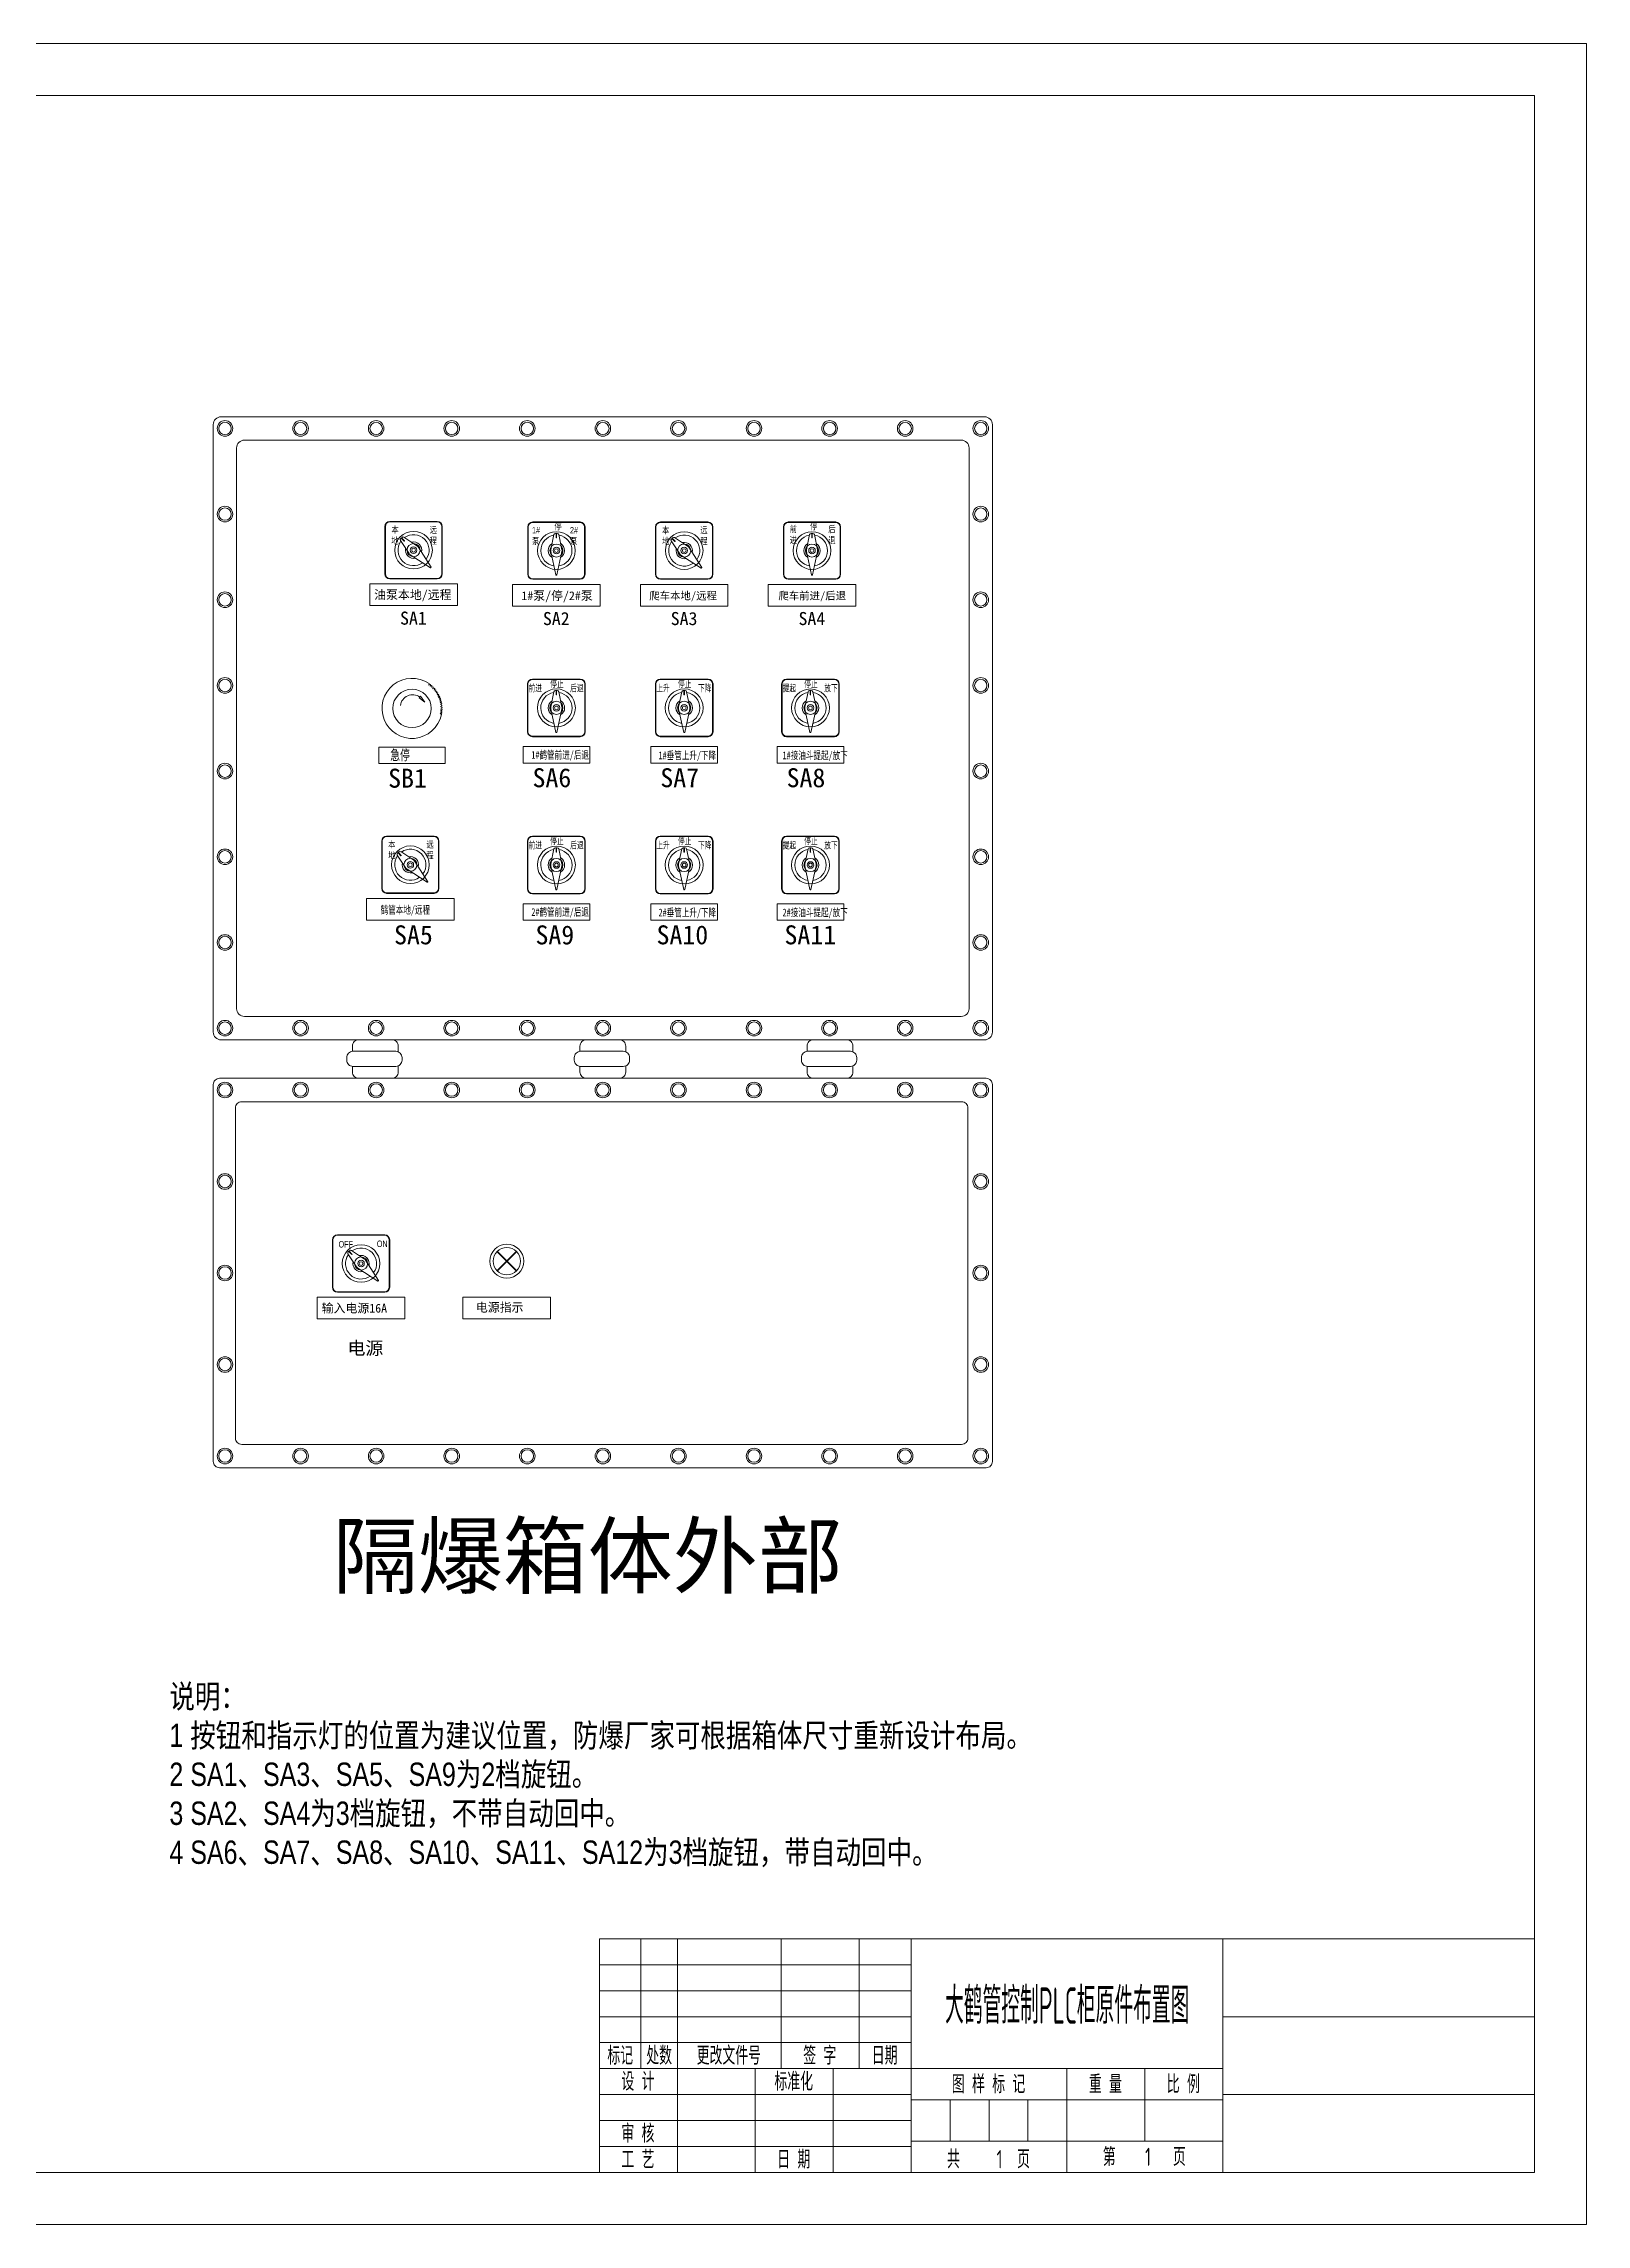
# Model space of a CAD drawing. Header units: millimetres. Extents: x 43457 to 72822, y 60284 to 123188.
# Drawn here: x 45437 to 47417, y 60284 to 63084 of the extents above; entities that cross this region are included whole.
import ezdxf
from ezdxf.enums import TextEntityAlignment as Align

# ---------------------------------------------------------------- set-up
doc = ezdxf.new("R2010")
doc.units = ezdxf.units.MM
doc.header["$LTSCALE"] = 10
doc.layers.get('0').update_dxf_attribs({"lineweight": 18})
for name, color, linetype, lineweight in [('1轮廓实线层', 7, 'Continuous', 18), ('2细线层', 4, 'Continuous', 18), ('6文字层', 3, 'Continuous', 18), ('图框层', 7, 'Continuous', 18), ('尺寸线层', 3, 'Continuous', 18)]:
    doc.layers.add(name, color=color, linetype=linetype, lineweight=lineweight)
doc.styles.add('FS', font='')
doc.styles.add('PC_TEXTSTYLE', font='SIMYOU.TTF', dxfattribs={"width": 0.8})
doc.styles.get("Standard").update_dxf_attribs({"font": 'isocp.shx', "width": 0.707, "bigfont": 'hztxt.shx'})
doc.styles.add('宋体', font='')
doc.styles.add('长仿宋', font='', dxfattribs={"width": 0.7})
doc.styles.get('FS').set_extended_font_data('宋体')
doc.styles.get('宋体').set_extended_font_data('宋体')
doc.styles.get('长仿宋').set_extended_font_data('宋体')

# ---------------------------------------------------------------- blocks, each defined once
blk = doc.blocks.new('本地远程')
for p, q in [((-35, 29), (-35, -29)), ((-34.5, -29), (-34.5, 29)), ((29, 35), (-29, 35)), ((-29, 34.5), (29, 34.5)), ((34.5, 29), (34.5, -29)), ((35, -29), (35, 29)), ((-5.5, -4.1), (-16, 11.8)), ((-14.1, 15.6), (-15.6, 14.1)), ((-15, 14.7), (-11.5, 11.1)), ((-14.7, 15), (-11.1, 11.5)), ((-11.8, 16), (4.1, 5.5)), ((21.5, -20.7), (5.5, 4.1)), ((-4.1, -5.5), (20.7, -21.5)), ((20.9, -21.5), (21.5, -20.9)), ((29, -34.5), (-29, -34.5)), ((-29, -35), (29, -35))]:
    blk.add_line(p, q)
for radius in [23, 8, 4, 2.25]:
    blk.add_circle((0, 0), radius)
for centre, radius, start, end in [((-29, 29), 6, 90, 180), ((-29, 29), 5.5, 90, 180), ((29, 29), 6, 0, 90), ((29, 29), 5.5, 360, 90), ((0, 0), 19, 144.8684, 305.9981), ((-14.2, 12.7), 2, 135, 206.5651), ((-12.7, 14.2), 2, 63.4349, 135), ((-11.3, 11.3), 0.25, 225, 45), ((0, 0), 19, 324.0019, 125.1316), ((0, 0), 10, 166.6435, 283.8145), ((0, 0), 10, 346.1855, 103.3565), ((1.3, 1.3), 5, 32.9777, 56.6397), ((-1.3, -1.3), 5, 213.3603, 237.0223), ((20.8, -21.3), 0.2, 237.1169, 315), ((21.3, -20.8), 0.2, 315, 32.8831), ((-29, -29), 6, 180, 270), ((-29, -29), 5.5, 180, 270), ((29, -29), 5.5, 270, 360), ((29, -29), 6, 270, 360)]:
    blk.add_arc(centre, radius, start, end)
at = {"char_height": 8, "attachment_point": 1, "style": 'PC_TEXTSTYLE'}
for s, insert, width in [('本地', (-27.1, 28.9), 14.149), ('远程', (19.6, 28.9), 15.64)]:
    blk.add_mtext(s, dxfattribs=dict(at, insert=insert, width=width))
blk = doc.blocks.new('液压泵旋钮')
for p, q in [((-35, 29), (-35, -29)), ((-34.5, -29), (-34.5, 29)), ((29, 35), (-29, 35)), ((-29, 34.5), (29, 34.5)), ((34.5, 29), (34.5, -29)), ((35, -29), (35, 29)), ((-6.8, 1), (-3, 19.6)), ((1.1, 21), (-1.1, 21)), ((-0.3, 21), (-0.3, 15.9)), ((0.2, 21), (0.2, 15.9)), ((3, 19.6), (6.8, 1)), ((-6.8, -1), (-0.6, -29.8)), ((0.6, -29.8), (6.8, -1)), ((29, -34.5), (-29, -34.5)), ((-29, -35), (29, -35)), ((-0.4, -30), (0.4, -30))]:
    blk.add_line(p, q)
for radius in [23, 8, 4, 2.25]:
    blk.add_circle((0, 0), radius)
for centre, radius, start, end in [((-29, 29), 6, 90, 180), ((-29, 29), 5.5, 90, 180), ((29, 29), 6, 0, 90), ((29, 29), 5.5, 360, 90), ((0, 0), 19, 99.8684, 260.9981), ((0, 0), 10, 121.6435, 238.8145), ((-1.9, 0), 5, 168.3603, 192.0223), ((-1.1, 19), 2, 90, 161.5651), ((0, 15.9), 0.25, 180, 0), ((1.1, 19), 2, 18.4349, 90), ((0, 0), 19, 279.0019, 80.1316), ((0, 0), 10, 301.1855, 58.3565), ((1.9, 0), 5, 347.9777, 11.6397), ((-29, -29), 6, 180, 270), ((-29, -29), 5.5, 180, 270), ((-0.4, -29.8), 0.2, 192.1169, 270), ((0.4, -29.8), 0.2, 270, 347.8831), ((29, -29), 5.5, 270, 360), ((29, -29), 6, 270, 360)]:
    blk.add_arc(centre, radius, start, end)
at = {"char_height": 8, "attachment_point": 1, "style": 'PC_TEXTSTYLE'}
for s, insert, width in [('1#泵', (-29.8, 28.9), 14.149), ('停', (-2.4, 33.6), 11), ('2#泵', (16.6, 28.9), 15.64)]:
    blk.add_mtext(s, dxfattribs=dict(at, insert=insert, width=width))
blk = doc.blocks.new('爬车旋钮')
for p, q in [((-35, 29), (-35, -29)), ((-34.5, -29), (-34.5, 29)), ((29, 35), (-29, 35)), ((-29, 34.5), (29, 34.5)), ((34.5, 29), (34.5, -29)), ((35, -29), (35, 29)), ((-6.8, 1), (-3, 19.6)), ((1.1, 21), (-1.1, 21)), ((-0.3, 21), (-0.3, 15.9)), ((0.2, 21), (0.2, 15.9)), ((3, 19.6), (6.8, 1)), ((-6.8, -1), (-0.6, -29.8)), ((0.6, -29.8), (6.8, -1)), ((29, -34.5), (-29, -34.5)), ((-29, -35), (29, -35)), ((-0.4, -30), (0.4, -30))]:
    blk.add_line(p, q)
for radius in [23, 8, 4, 2.25]:
    blk.add_circle((0, 0), radius)
for centre, radius, start, end in [((-29, 29), 6, 90, 180), ((-29, 29), 5.5, 90, 180), ((29, 29), 6, 0, 90), ((29, 29), 5.5, 360, 90), ((0, 0), 19, 99.8684, 260.9981), ((0, 0), 10, 121.6435, 238.8145), ((-1.9, 0), 5, 168.3603, 192.0223), ((-1.1, 19), 2, 90, 161.5651), ((0, 15.9), 0.25, 180, 0), ((1.1, 19), 2, 18.4349, 90), ((0, 0), 19, 279.0019, 80.1316), ((0, 0), 10, 301.1855, 58.3565), ((1.9, 0), 5, 347.9777, 11.6397), ((-29, -29), 6, 180, 270), ((-29, -29), 5.5, 180, 270), ((-0.4, -29.8), 0.2, 192.1169, 270), ((0.4, -29.8), 0.2, 270, 347.8831), ((29, -29), 5.5, 270, 360), ((29, -29), 6, 270, 360)]:
    blk.add_arc(centre, radius, start, end)
at = {"char_height": 8, "width": 11, "attachment_point": 1, "style": 'PC_TEXTSTYLE'}
for s, insert in [('前进', (-27.3, 30.2)), ('停', (-2.4, 33.6)), ('后退', (19.8, 30.2))]:
    blk.add_mtext(s, dxfattribs=dict(at, insert=insert))
blk = doc.blocks.new('急停')
for p, q in [((9.5, 13.8), (9.3, 12.9)), ((9.3, 12.9), (10.2, 13.3)), ((10.4, 13.1), (10.2, 12.2)), ((4.2, 5.9), (3.7, 5.4)), ((3.7, 5.4), (7, 2.9)), ((4.6, 6.5), (4.2, 5.9)), ((7, 2.9), (4.6, 6.5)), ((10.2, 12.2), (11, 12.6)), ((11.2, 12.4), (10.9, 11.6)), ((10.9, 11.6), (11.8, 11.9)), ((12, 11.7), (11.7, 10.8)), ((11.7, 10.8), (12.6, 11.1)), ((12.8, 10.9), (12.4, 10)), ((12.4, 10), (13.3, 10.2)), ((13.5, 10), (13, 9.2)), ((13, 9.2), (14, 9.3)), ((14.1, 9.1), (13.6, 8.3)), ((13.6, 8.3), (14.6, 8.4)), ((14.7, 8.2), (14.2, 7.5)), ((14.2, 7.5), (15.1, 7.5)), ((15.2, 7.2), (14.6, 6.5)), ((14.6, 6.5), (15.6, 6.5)), ((15.7, 6.2), (15.1, 5.6)), ((15.1, 5.6), (16, 5.5)), ((16.1, 5.2), (15.4, 4.6)), ((15.4, 4.6), (16.3, 4.4)), ((16.4, 4.1), (15.7, 3.6)), ((15.7, 3.6), (16.6, 3.4)), ((16.7, 3.1), (16, 2.6)), ((16, 2.6), (16.8, 2.3)), ((16.9, 2), (16.1, 1.5)), ((16.1, 1.5), (17, 1.2)), ((17, 0.9), (16.2, 0.5)), ((16.2, 0.5), (17.1, 0.1)), ((16.9, -3.5), (16, -3.7)), ((16, -3.7), (16.7, -4.3)), ((17, -2.4), (16.1, -2.7)), ((16.1, -2.7), (16.9, -3.2)), ((17.1, -1.3), (16.2, -1.6)), ((16.2, -1.6), (17, -2.1)), ((17.1, -0.2), (16.3, -0.6)), ((16.3, -0.6), (17.1, -1))]:
    blk.add_line(p, q)
blk.add_circle((-0.4, -0.7), 11.2)
for centre, radius, start, end in [((-0.4, -0.7), 17.5, 55.5124, 348.0594), ((-0.4, -0.7), 17.5, 51.9124, 52.8594), ((0, 0), 7.26, 55.0086, 172.0809), ((-0.4, -0.7), 17.5, 48.3124, 49.2594), ((-0.4, -0.7), 17.5, 44.7124, 45.6594), ((-0.4, -0.7), 17.5, 41.1124, 42.0594), ((-0.4, -0.7), 17.5, 37.5124, 38.4594), ((-0.4, -0.7), 17.5, 33.9124, 34.8594), ((-0.4, -0.7), 17.5, 30.3124, 31.2594), ((-0.4, -0.7), 17.5, 26.7124, 27.6594), ((-0.4, -0.7), 17.5, 23.1124, 24.0594), ((-0.4, -0.7), 17.5, 19.5124, 20.4594), ((-0.4, -0.7), 17.5, 15.9124, 16.8594), ((-0.4, -0.7), 17.5, 12.3124, 13.2594), ((-0.4, -0.7), 17.5, 8.7124, 9.6594), ((-0.4, -0.7), 17.5, 5.1124, 6.0594), ((-0.4, -0.7), 17.5, 1.5124, 2.4594), ((-0.4, -0.7), 17.5, 350.7124, 351.6594), ((-0.4, -0.7), 17.5, 354.3124, 355.2594), ((-0.4, -0.7), 17.5, 357.9124, 358.8594)]:
    blk.add_arc(centre, radius, start, end)

msp = doc.modelspace()

# ---------------------------------------------------------------- linework, layer by layer
for p, q in [((46058.14, 62262.23), (46058.14, 62200.89)), ((46058.67, 62200.89), (46058.67, 62262.23)), ((46125.82, 62268.57), (46064.49, 62268.57)), ((46064.49, 62268.04), (46125.82, 62268.04)), ((46087.98, 62232.64), (46092.03, 62252.32)), ((46096.27, 62253.77), (46094.04, 62253.77)), ((46094.89, 62253.77), (46094.89, 62248.42)), ((46095.42, 62253.77), (46095.42, 62248.42)), ((46098.28, 62252.32), (46102.33, 62232.64)), ((46131.64, 62262.23), (46131.64, 62200.89)), ((46132.17, 62200.89), (46132.17, 62262.23)), ((46222.16, 62262.23), (46222.16, 62200.89)), ((46222.69, 62200.89), (46222.69, 62262.23)), ((46289.85, 62268.57), (46228.51, 62268.57)), ((46228.51, 62268.04), (46289.85, 62268.04)), ((46252, 62232.64), (46256.05, 62252.32)), ((46260.3, 62253.77), (46258.06, 62253.77)), ((46258.91, 62253.77), (46258.91, 62248.42)), ((46259.44, 62253.77), (46259.44, 62248.42)), ((46262.3, 62252.32), (46266.36, 62232.64)), ((46295.66, 62262.23), (46295.66, 62200.89)), ((46296.19, 62200.89), (46296.19, 62262.23)), ((46384.21, 62262.21), (46384.21, 62200.87)), ((46384.74, 62200.87), (46384.74, 62262.21)), ((46451.89, 62268.56), (46390.56, 62268.56)), ((46390.56, 62268.03), (46451.89, 62268.03)), ((46414.05, 62232.63), (46418.1, 62252.3)), ((46422.34, 62253.75), (46420.11, 62253.75)), ((46420.96, 62253.75), (46420.96, 62248.41)), ((46421.49, 62253.75), (46421.49, 62248.41)), ((46424.35, 62252.3), (46428.4, 62232.63)), ((46457.71, 62262.21), (46457.71, 62200.87)), ((46458.24, 62200.87), (46458.24, 62262.21)), ((46087.98, 62230.48), (46094.52, 62200.03)), ((46095.79, 62200.03), (46102.33, 62230.48)), ((46252.01, 62230.48), (46258.54, 62200.03)), ((46259.81, 62200.03), (46266.35, 62230.48)), ((46414.05, 62230.46), (46420.59, 62200.01)), ((46421.86, 62200.01), (46428.4, 62230.46)), ((46125.82, 62195.07), (46064.49, 62195.07)), ((46064.49, 62194.54), (46125.82, 62194.54)), ((46094.73, 62199.86), (46095.58, 62199.86)), ((46289.85, 62195.07), (46228.51, 62195.07)), ((46228.51, 62194.54), (46289.85, 62194.54)), ((46258.75, 62199.86), (46259.61, 62199.86)), ((46451.89, 62195.06), (46390.56, 62195.06)), ((46390.56, 62194.53), (46451.89, 62194.53)), ((46420.8, 62199.84), (46421.65, 62199.84)), ((46058.14, 62060.51), (46058.14, 61999.17)), ((46058.67, 61999.17), (46058.67, 62060.51)), ((46125.82, 62066.85), (46064.49, 62066.85)), ((46064.49, 62066.33), (46125.82, 62066.33)), ((46087.98, 62030.92), (46092.03, 62050.6)), ((46096.27, 62052.05), (46094.04, 62052.05)), ((46094.89, 62052.05), (46094.89, 62046.7)), ((46095.42, 62052.05), (46095.42, 62046.7)), ((46098.28, 62050.6), (46102.33, 62030.92)), ((46131.64, 62060.51), (46131.64, 61999.17)), ((46132.17, 61999.17), (46132.17, 62060.51)), ((46222.16, 62060.51), (46222.16, 61999.17)), ((46222.69, 61999.17), (46222.69, 62060.51)), ((46289.85, 62066.85), (46228.51, 62066.85)), ((46228.51, 62066.33), (46289.85, 62066.33)), ((46252, 62030.92), (46256.05, 62050.6)), ((46260.3, 62052.05), (46258.06, 62052.05)), ((46258.91, 62052.05), (46258.91, 62046.7)), ((46259.44, 62052.05), (46259.44, 62046.7)), ((46262.3, 62050.6), (46266.36, 62030.92)), ((46295.66, 62060.51), (46295.66, 61999.17)), ((46296.19, 61999.17), (46296.19, 62060.51)), ((46384.21, 62060.49), (46384.21, 61999.15)), ((46384.74, 61999.15), (46384.74, 62060.49)), ((46451.89, 62066.84), (46390.56, 62066.84)), ((46390.56, 62066.31), (46451.89, 62066.31)), ((46414.05, 62030.91), (46418.1, 62050.58)), ((46422.34, 62052.03), (46420.11, 62052.03)), ((46420.96, 62052.03), (46420.96, 62046.69)), ((46421.49, 62052.03), (46421.49, 62046.69)), ((46424.35, 62050.58), (46428.4, 62030.91)), ((46457.71, 62060.49), (46457.71, 61999.15)), ((46458.24, 61999.15), (46458.24, 62060.49)), ((46087.98, 62028.76), (46094.52, 61998.31)), ((46095.79, 61998.31), (46102.33, 62028.76)), ((46252.01, 62028.76), (46258.54, 61998.31)), ((46259.81, 61998.31), (46266.35, 62028.76)), ((46414.05, 62028.74), (46420.59, 61998.29)), ((46421.86, 61998.29), (46428.4, 62028.74)), ((46125.82, 61993.35), (46064.49, 61993.35)), ((46064.49, 61992.83), (46125.82, 61992.83)), ((46094.73, 61998.14), (46095.58, 61998.14)), ((46289.85, 61993.35), (46228.51, 61993.35)), ((46228.51, 61992.83), (46289.85, 61992.83)), ((46258.75, 61998.14), (46259.61, 61998.14)), ((46451.89, 61993.34), (46390.56, 61993.34)), ((46390.56, 61992.81), (46451.89, 61992.81)), ((46420.8, 61998.12), (46421.65, 61998.12)), ((45807.7, 61548.6), (45807.7, 61487.7)), ((45808.23, 61487.7), (45808.23, 61548.6)), ((45874.9, 61554.9), (45814, 61554.9)), ((45814, 61554.37), (45874.9, 61554.37)), ((45880.68, 61548.6), (45880.68, 61487.7)), ((45881.2, 61487.7), (45881.2, 61548.6)), ((45838.65, 61513.87), (45827.68, 61530.53)), ((45829.65, 61534.52), (45828.08, 61532.95)), ((45828.68, 61533.55), (45832.43, 61529.8)), ((45829.05, 61533.92), (45832.8, 61530.17)), ((45832.07, 61534.92), (45848.73, 61523.95)), ((45867.04, 61496.45), (45850.25, 61522.42)), ((45840.18, 61512.35), (45866.15, 61495.56)), ((45866.41, 61495.59), (45867.01, 61496.19)), ((45874.9, 61481.92), (45814, 61481.92)), ((45814, 61481.4), (45874.9, 61481.4))]:
    msp.add_line(p, q)
at = {"lineweight": 40}
for p, q in [((46019.06, 61533.54), (46043.88, 61508.71)), ((46019.06, 61508.71), (46043.88, 61533.54))]:
    msp.add_line(p, q, dxfattribs=at)
for centre, radius in [((46095.15, 62231.56), 24.32), ((46259.18, 62231.56), 24.32), ((46421.23, 62231.54), 24.32), ((46095.15, 62231.56), 8.46), ((46095.15, 62231.56), 4.23), ((46095.15, 62231.56), 2.38), ((46259.18, 62231.56), 8.46), ((46259.18, 62231.56), 4.23), ((46259.18, 62231.56), 2.38), ((46421.23, 62231.54), 8.46), ((46421.23, 62231.54), 4.23), ((46421.23, 62231.54), 2.38), ((46095.15, 62029.84), 24.32), ((46259.18, 62029.84), 24.32), ((46421.23, 62029.82), 24.32), ((46095.15, 62029.84), 8.46), ((46095.15, 62029.84), 4.23), ((46095.15, 62029.84), 2.38), ((46259.18, 62029.84), 8.46), ((46259.18, 62029.84), 4.23), ((46259.18, 62029.84), 2.38), ((46421.23, 62029.82), 8.46), ((46421.23, 62029.82), 4.23), ((46421.23, 62029.82), 2.38), ((45844.45, 61518.15), 24.15), ((45844.45, 61518.15), 8.4), ((45844.45, 61518.15), 4.2), ((45844.45, 61518.15), 2.36)]:
    msp.add_circle(centre, radius)
for centre, radius, start, end in [((46064.49, 62262.23), 6.35, 90, 180), ((46064.49, 62262.23), 5.82, 90, 180), ((46095.15, 62231.56), 20.09, 99.86844, 260.99807), ((46094.04, 62251.65), 2.12, 90, 161.56505), ((46095.15, 62248.42), 0.264, 180, 0), ((46096.27, 62251.65), 2.12, 18.43495, 90), ((46095.15, 62231.56), 20.09, 279.00193, 80.13156), ((46125.82, 62262.23), 6.35, 0, 90), ((46125.82, 62262.23), 5.82, 0, 90), ((46228.51, 62262.23), 6.35, 90, 180), ((46228.51, 62262.23), 5.82, 90, 180), ((46259.18, 62231.56), 20.09, 99.86844, 260.99807), ((46258.06, 62251.65), 2.12, 90, 161.56505), ((46259.18, 62248.42), 0.264, 180, 0), ((46260.3, 62251.65), 2.12, 18.43495, 90), ((46259.18, 62231.56), 20.09, 279.00193, 80.13156), ((46289.85, 62262.23), 6.35, 360, 90), ((46289.85, 62262.23), 5.82, 360, 90), ((46390.56, 62262.21), 6.35, 90, 180), ((46390.56, 62262.21), 5.82, 90, 180), ((46421.23, 62231.54), 20.09, 99.86844, 260.99807), ((46420.11, 62251.63), 2.12, 90, 161.56505), ((46421.23, 62248.41), 0.264, 180, 360), ((46422.34, 62251.63), 2.12, 18.43495, 90), ((46421.23, 62231.54), 20.09, 279.00193, 80.13156), ((46451.89, 62262.21), 6.35, 0, 90), ((46451.89, 62262.21), 5.82, 0, 90), ((46095.15, 62231.56), 10.58, 121.64347, 238.81453), ((46093.15, 62231.58), 5.29, 168.36027, 192.02235), ((46095.15, 62231.56), 10.58, 301.18547, 58.35653), ((46097.15, 62231.58), 5.29, 347.97765, 11.63973), ((46259.18, 62231.56), 10.58, 121.64347, 238.81453), ((46257.18, 62231.58), 5.29, 168.36027, 192.02235), ((46259.18, 62231.56), 10.58, 301.18547, 58.35653), ((46261.18, 62231.58), 5.29, 347.97765, 11.63973), ((46421.23, 62231.54), 10.58, 121.64347, 238.81453), ((46419.23, 62231.56), 5.29, 168.36027, 192.02235), ((46421.23, 62231.54), 10.58, 301.18547, 58.35653), ((46423.23, 62231.56), 5.29, 347.97765, 11.63973), ((46064.49, 62200.89), 6.35, 180, 270), ((46064.49, 62200.89), 5.82, 180, 270), ((46094.73, 62200.07), 0.212, 192.11694, 270), ((46095.58, 62200.07), 0.212, 270, 347.88306), ((46125.82, 62200.89), 5.82, 270, 0), ((46125.82, 62200.89), 6.35, 270, 0), ((46228.51, 62200.89), 6.35, 180, 270), ((46228.51, 62200.89), 5.82, 180, 270), ((46258.75, 62200.07), 0.212, 192.11694, 270), ((46259.61, 62200.07), 0.212, 270, 347.88306), ((46289.85, 62200.89), 5.82, 270, 0), ((46289.85, 62200.89), 6.35, 270, 0), ((46390.56, 62200.87), 6.35, 180, 270), ((46390.56, 62200.87), 5.82, 180, 270), ((46420.8, 62200.05), 0.212, 192.11694, 270), ((46421.65, 62200.05), 0.212, 270, 347.88306), ((46451.89, 62200.87), 5.82, 270, 0), ((46451.89, 62200.87), 6.35, 270, 0), ((46064.49, 62060.51), 6.35, 90, 180), ((46064.49, 62060.51), 5.82, 90, 180), ((46095.15, 62029.84), 20.09, 99.86844, 260.99807), ((46094.04, 62049.93), 2.12, 90, 161.56505), ((46096.27, 62049.93), 2.12, 18.43495, 90), ((46095.15, 62029.84), 20.09, 279.00193, 80.13156), ((46125.82, 62060.51), 6.35, 0, 90), ((46125.82, 62060.51), 5.82, 0, 90), ((46228.51, 62060.51), 6.35, 90, 180), ((46228.51, 62060.51), 5.82, 90, 180), ((46259.18, 62029.84), 20.09, 99.86844, 260.99807), ((46258.06, 62049.93), 2.12, 90, 161.56505), ((46260.3, 62049.93), 2.12, 18.43495, 90), ((46259.18, 62029.84), 20.09, 279.00193, 80.13156), ((46289.85, 62060.51), 6.35, 0, 90), ((46289.85, 62060.51), 5.82, 0, 90), ((46390.56, 62060.49), 6.35, 90, 180), ((46390.56, 62060.49), 5.82, 90, 180), ((46421.23, 62029.82), 20.09, 99.86844, 260.99807), ((46420.11, 62049.92), 2.12, 90, 161.56505), ((46422.34, 62049.92), 2.12, 18.43495, 90), ((46421.23, 62029.82), 20.09, 279.00193, 80.13156), ((46451.89, 62060.49), 6.35, 0, 90), ((46451.89, 62060.49), 5.82, 0, 90), ((46095.15, 62029.84), 10.58, 121.64347, 238.81453), ((46093.15, 62029.86), 5.29, 168.36027, 192.02235), ((46095.15, 62046.7), 0.264, 180, 0), ((46095.15, 62029.84), 10.58, 301.18547, 58.35653), ((46097.15, 62029.86), 5.29, 347.97765, 11.63973), ((46259.18, 62029.84), 10.58, 121.64347, 238.81453), ((46257.18, 62029.86), 5.29, 168.36027, 192.02235), ((46259.18, 62046.7), 0.264, 180, 0), ((46259.18, 62029.84), 10.58, 301.18547, 58.35653), ((46261.18, 62029.86), 5.29, 347.97765, 11.63973), ((46421.23, 62029.82), 10.58, 121.64347, 238.81453), ((46419.23, 62029.84), 5.29, 168.36027, 192.02235), ((46421.23, 62046.69), 0.264, 180, 0), ((46421.23, 62029.82), 10.58, 301.18547, 58.35653), ((46423.23, 62029.84), 5.29, 347.97765, 11.63973), ((46064.49, 61999.17), 6.35, 180, 270), ((46064.49, 61999.17), 5.82, 180, 270), ((46094.73, 61998.35), 0.212, 192.11694, 270), ((46095.58, 61998.35), 0.212, 270, 347.88306), ((46125.82, 61999.17), 5.82, 270, 360), ((46125.82, 61999.17), 6.35, 270, 360), ((46228.51, 61999.17), 6.35, 180, 270), ((46228.51, 61999.17), 5.82, 180, 270), ((46258.75, 61998.35), 0.212, 192.11694, 270), ((46259.61, 61998.35), 0.212, 270, 347.88306), ((46289.85, 61999.17), 5.82, 270, 360), ((46289.85, 61999.17), 6.35, 270, 360), ((46390.56, 61999.15), 6.35, 180, 270), ((46390.56, 61999.15), 5.82, 180, 270), ((46420.8, 61998.33), 0.212, 192.11694, 270), ((46421.65, 61998.33), 0.212, 270, 347.88306), ((46451.89, 61999.15), 5.82, 270, 0), ((46451.89, 61999.15), 6.35, 270, 0), ((45814, 61548.6), 6.3, 90, 180), ((45814, 61548.6), 5.77, 90, 180), ((45874.9, 61548.6), 6.3, 0, 90), ((45874.9, 61548.6), 5.77, 0, 90), ((45844.45, 61518.15), 19.95, 144.86844, 305.99807), ((45829.56, 61531.47), 2.1, 135, 206.56505), ((45831.13, 61533.04), 2.1, 63.43495, 135), ((45832.61, 61529.99), 0.263, 225, 45), ((45844.45, 61518.15), 19.95, 324.00193, 125.13156), ((45844.45, 61518.15), 10.5, 166.64347, 283.81453), ((45844.45, 61518.15), 10.5, 346.18547, 103.35653), ((45845.85, 61519.56), 5.25, 32.97765, 56.63973), ((45843.04, 61516.76), 5.25, 213.36027, 237.02235), ((45866.26, 61495.74), 0.21, 237.11694, 315), ((45866.86, 61496.34), 0.21, 315, 32.88306), ((45814, 61487.7), 6.3, 180, 270), ((45814, 61487.7), 5.77, 180, 270), ((45874.9, 61487.7), 5.77, 270, 360), ((45874.9, 61487.7), 6.3, 270, 0)]:
    msp.add_arc(centre, radius, start, end)
at = {"layer": '1轮廓实线层'}
for p, q in [((47350.39, 60651.12), (46150.39, 60651.12)), ((46150.39, 60351.12), (46150.39, 60651.12)), ((46150.39, 60351.12), (47350.39, 60351.12))]:
    msp.add_line(p, q, dxfattribs=at)
for points in [[(45654.79, 62595.37, -0.4142136), (45664.79, 62605.37), (46644.79, 62605.37, -0.4142136), (46654.79, 62595.37), (46654.79, 61815.37, -0.4142136), (46644.79, 61805.37), (45664.79, 61805.37, -0.4142136), (45654.79, 61815.37)], [(45684.79, 62565.37, -0.4142136), (45694.79, 62575.37), (46614.79, 62575.37, -0.4142136), (46624.79, 62565.37), (46624.79, 61845.37, -0.4142136), (46614.79, 61835.37), (45694.79, 61835.37, -0.4142136), (45684.79, 61845.37)], [(45826.05, 61782.59, -0.4142136), (45834.05, 61790.59), (45889.05, 61790.59, -0.4142136), (45897.05, 61782.59), (45897.05, 61779.24, -0.4142136), (45889.05, 61771.24), (45834.05, 61771.24, -0.4142136), (45826.05, 61779.24)], [(46118.04, 61782.59, -0.4142136), (46126.04, 61790.59), (46181.05, 61790.59, -0.4142136), (46189.05, 61782.59), (46189.05, 61779.24, -0.4142136), (46181.05, 61771.24), (46126.04, 61771.24, -0.4142136), (46118.04, 61779.24)], [(46409.58, 61782.59, -0.4142136), (46417.58, 61790.59), (46472.59, 61790.59, -0.4142136), (46480.59, 61782.59), (46480.59, 61779.24, -0.4142136), (46472.59, 61771.24), (46417.58, 61771.24, -0.4142136), (46409.58, 61779.24)], [(45654.79, 61747.96, -0.4142136), (45662.79, 61755.96), (46646.79, 61755.96, -0.4142136), (46654.79, 61747.96), (46654.79, 61263.96, -0.4142136), (46646.79, 61255.96), (45662.79, 61255.96, -0.4142136), (45654.79, 61263.96)], [(45683.28, 61717.96, -0.4142136), (45691.28, 61725.96), (46615.28, 61725.96, -0.4142136), (46623.28, 61717.96), (46623.28, 61293.96, -0.4142136), (46615.28, 61285.96), (45691.28, 61285.96, -0.4142136), (45683.28, 61293.96)]]:
    msp.add_lwpolyline(points, format="xyb", close=True, dxfattribs=at)
for points in [[(45855.64, 62390.66), (45968.02, 62390.66), (45968.02, 62362.84), (45855.64, 62362.84)], [(46038.97, 62390.13), (46151.34, 62390.13), (46151.34, 62362.31), (46038.97, 62362.31)], [(46202.99, 62390.13), (46315.37, 62390.13), (46315.37, 62362.31), (46202.99, 62362.31)], [(46367.01, 62390.13), (46479.39, 62390.13), (46479.39, 62362.31), (46367.01, 62362.31)], [(45867.15, 62181.31), (45952.56, 62181.31), (45952.56, 62160.08), (45867.15, 62160.08)], [(46052.45, 62181.89), (46137.86, 62181.89), (46137.86, 62160.66), (46052.45, 62160.66)], [(46216.47, 62181.89), (46301.89, 62181.89), (46301.89, 62160.66), (46216.47, 62160.66)], [(46378.52, 62181.89), (46463.93, 62181.89), (46463.93, 62160.66), (46378.52, 62160.66)], [(45851.54, 61986.75), (45963.92, 61986.75), (45963.92, 61958.94), (45851.54, 61958.94)], [(46052.45, 61980.17), (46137.86, 61980.17), (46137.86, 61958.94), (46052.45, 61958.94)], [(46216.47, 61980.17), (46301.89, 61980.17), (46301.89, 61958.94), (46216.47, 61958.94)], [(46378.52, 61980.17), (46463.93, 61980.17), (46463.93, 61958.94), (46378.52, 61958.94)], [(45788.26, 61474.75), (45900.64, 61474.75), (45900.64, 61446.93), (45788.26, 61446.93)], [(45975.28, 61474.75), (46087.66, 61474.75), (46087.66, 61446.93), (45975.28, 61446.93)]]:
    msp.add_lwpolyline(points, close=True, dxfattribs=at)
for points in [[(45833.44, 61790.57), (45833.44, 61797.37, -0.4142136), (45841.44, 61805.37), (45884.17, 61805.37, -0.4142136), (45892.17, 61797.37), (45892.17, 61789.96)], [(46125.43, 61790.57), (46125.43, 61797.37, -0.4142136), (46133.43, 61805.37), (46176.16, 61805.37, -0.4142136), (46184.16, 61797.37), (46184.16, 61789.96)], [(46416.97, 61790.57), (46416.97, 61797.37, -0.4142136), (46424.97, 61805.37), (46467.7, 61805.37, -0.4142136), (46475.7, 61797.37), (46475.7, 61789.96)], [(45892.17, 61771.87), (45892.17, 61763.96, -0.4142136), (45884.17, 61755.96), (45841.44, 61755.96, -0.4142136), (45833.44, 61763.96), (45833.44, 61771.26)], [(46184.16, 61771.87), (46184.16, 61763.96, -0.4142136), (46176.16, 61755.96), (46133.43, 61755.96, -0.4142136), (46125.43, 61763.96), (46125.43, 61771.26)], [(46475.7, 61771.87), (46475.7, 61763.96, -0.4142136), (46467.7, 61755.96), (46424.97, 61755.96, -0.4142136), (46416.97, 61763.96), (46416.97, 61771.26)]]:
    msp.add_lwpolyline(points, format="xyb", dxfattribs=at)
for centre, radius in [((45669.79, 62590.37), 10), ((45669.79, 62590.37), 8), ((45766.79, 62590.37), 10), ((45766.79, 62590.37), 8), ((45863.79, 62590.37), 10), ((45863.79, 62590.37), 8), ((45960.79, 62590.37), 10), ((45960.79, 62590.37), 8), ((46057.79, 62590.37), 10), ((46057.79, 62590.37), 8), ((46154.79, 62590.37), 10), ((46154.79, 62590.37), 8), ((46251.79, 62590.37), 10), ((46251.79, 62590.37), 8), ((46348.79, 62590.37), 10), ((46348.79, 62590.37), 8), ((46445.79, 62590.37), 10), ((46445.79, 62590.37), 8), ((46542.79, 62590.37), 10), ((46542.79, 62590.37), 8), ((46639.79, 62590.37), 10), ((46639.79, 62590.37), 8), ((45669.79, 62480.37), 10), ((45669.79, 62480.37), 8), ((46639.79, 62480.37), 10), ((46639.79, 62480.37), 8), ((45669.79, 62370.37), 10), ((45669.79, 62370.37), 8), ((46639.79, 62370.37), 10), ((46639.79, 62370.37), 8), ((45669.79, 62260.37), 10), ((45669.79, 62260.37), 8), ((46639.79, 62260.37), 10), ((46639.79, 62260.37), 8), ((45669.79, 62150.37), 10), ((46639.79, 62150.37), 10), ((45669.79, 62150.37), 8), ((46639.79, 62150.37), 8), ((45669.79, 62040.37), 10), ((45669.79, 62040.37), 8), ((46639.79, 62040.37), 10), ((46639.79, 62040.37), 8), ((45669.79, 61930.37), 10), ((45669.79, 61930.37), 8), ((46639.79, 61930.37), 10), ((46639.79, 61930.37), 8), ((45669.79, 61820.37), 10), ((45669.79, 61820.37), 8), ((45766.79, 61820.37), 10), ((45766.79, 61820.37), 8), ((45863.79, 61820.37), 10), ((45863.79, 61820.37), 8), ((45960.79, 61820.37), 10), ((45960.79, 61820.37), 8), ((46057.79, 61820.37), 10), ((46057.79, 61820.37), 8), ((46154.79, 61820.37), 10), ((46154.79, 61820.37), 8), ((46251.79, 61820.37), 10), ((46251.79, 61820.37), 8), ((46348.79, 61820.37), 10), ((46348.79, 61820.37), 8), ((46445.79, 61820.37), 10), ((46445.79, 61820.37), 8), ((46542.79, 61820.37), 10), ((46542.79, 61820.37), 8), ((46639.79, 61820.37), 10), ((46639.79, 61820.37), 8), ((45669.79, 61740.96), 10), ((45669.79, 61740.96), 8), ((45766.79, 61740.96), 10), ((45766.79, 61740.96), 8), ((45863.79, 61740.96), 10), ((45863.79, 61740.96), 8), ((45960.79, 61740.96), 10), ((45960.79, 61740.96), 8), ((46057.79, 61740.96), 10), ((46057.79, 61740.96), 8), ((46154.79, 61740.96), 10), ((46154.79, 61740.96), 8), ((46251.79, 61740.96), 10), ((46251.79, 61740.96), 8), ((46348.79, 61740.96), 10), ((46348.79, 61740.96), 8), ((46445.79, 61740.96), 10), ((46445.79, 61740.96), 8), ((46542.79, 61740.96), 10), ((46542.79, 61740.96), 8), ((46639.79, 61740.96), 10), ((46639.79, 61740.96), 8), ((45669.79, 61623.46), 10), ((45669.79, 61623.46), 8), ((46639.79, 61623.46), 10), ((46639.79, 61623.46), 8), ((46031.47, 61521.12), 21.75), ((46031.47, 61521.12), 17.55), ((45669.79, 61505.96), 10), ((45669.79, 61505.96), 8), ((46639.79, 61505.96), 10), ((46639.79, 61505.96), 8), ((45669.79, 61388.46), 10), ((45669.79, 61388.46), 8), ((46639.79, 61388.46), 10), ((46639.79, 61388.46), 8), ((45669.79, 61270.96), 10), ((45669.79, 61270.96), 8), ((45766.79, 61270.96), 10), ((45766.79, 61270.96), 8), ((45863.79, 61270.96), 10), ((45863.79, 61270.96), 8), ((45960.79, 61270.96), 10), ((45960.79, 61270.96), 8), ((46057.79, 61270.96), 10), ((46057.79, 61270.96), 8), ((46154.79, 61270.96), 10), ((46154.79, 61270.96), 8), ((46251.79, 61270.96), 10), ((46251.79, 61270.96), 8), ((46348.79, 61270.96), 10), ((46348.79, 61270.96), 8), ((46445.79, 61270.96), 10), ((46445.79, 61270.96), 8), ((46542.79, 61270.96), 10), ((46542.79, 61270.96), 8), ((46639.79, 61270.96), 10), ((46639.79, 61270.96), 8)]:
    msp.add_circle(centre, radius, dxfattribs=at)
at = {"layer": '2细线层'}
for p, q in [((47417.05, 63084.45), (43457.05, 63084.45)), ((47417.05, 63084.45), (47417.05, 60284.45)), ((46203.72, 60484.45), (46203.72, 60651.12)), ((46250.39, 60484.45), (46250.39, 60651.12)), ((46383.72, 60484.45), (46383.72, 60651.12)), ((46483.72, 60484.45), (46483.72, 60651.12)), ((46550.39, 60351.12), (46550.39, 60651.12)), ((46950.39, 60351.12), (46950.39, 60651.12)), ((46150.39, 60617.78), (46550.39, 60617.78)), ((46150.39, 60584.45), (46550.39, 60584.45)), ((46150.39, 60551.12), (46550.39, 60551.12)), ((46950.39, 60551.12), (47350.39, 60551.12)), ((46150.39, 60517.78), (46550.39, 60517.78)), ((46150.39, 60484.45), (46950.39, 60484.45)), ((46250.39, 60351.12), (46250.39, 60484.45)), ((46350.39, 60351.12), (46350.39, 60484.45)), ((46450.39, 60351.12), (46450.39, 60484.45)), ((46750.39, 60351.12), (46750.39, 60484.45)), ((46850.39, 60391.12), (46850.39, 60484.45)), ((46150.39, 60451.12), (46550.39, 60451.12)), ((46550.39, 60444.45), (46950.39, 60444.45)), ((46600.39, 60391.12), (46600.39, 60444.45)), ((46650.39, 60391.12), (46650.39, 60444.45)), ((46700.39, 60391.12), (46700.39, 60444.45)), ((46950.39, 60451.12), (47350.39, 60451.12)), ((46150.39, 60417.78), (46550.39, 60417.78)), ((46150.39, 60384.45), (46550.39, 60384.45)), ((46550.39, 60391.12), (46950.39, 60391.12)), ((47417.05, 60284.45), (43457.05, 60284.45))]:
    msp.add_line(p, q, dxfattribs=at)
at = {"layer": '图框层'}
for p, q in [((47350.39, 63017.78), (43623.72, 63017.78)), ((47350.39, 63017.78), (47350.39, 60351.12)), ((47350.39, 60351.12), (47350.39, 60651.12)), ((43623.72, 60351.12), (47350.39, 60351.12))]:
    msp.add_line(p, q, dxfattribs=at)

# ---------------------------------------------------------------- block references
at = {"lineweight": 25, "xscale": 2.203237410070869, "yscale": 2.203237410070869, "zscale": 2.203237410070869}
msp.add_blockref('急停', (45910.75, 62232.42), dxfattribs=at)
at = {"layer": '1轮廓实线层', "xscale": 1.049999999999272, "yscale": 1.049999999999272, "zscale": 1.049999999999272}
for name, p in [('本地远程', (45911.83, 62434.06)), ('液压泵旋钮', (46095.15, 62433.53)), ('本地远程', (46259.18, 62433.53)), ('爬车旋钮', (46423.2, 62433.53)), ('本地远程', (45907.73, 62030.16))]:
    msp.add_blockref(name, p, dxfattribs=at)

# ---------------------------------------------------------------- texts
at = {"color": 3, "style": 'FS'}
for s, height, p in [('SA1', 16.792, (45894.52, 62338.39)), ('SA2', 16.792, (46077.84, 62337.86)), ('SA3', 16.792, (46241.87, 62337.86)), ('SA4', 16.792, (46405.89, 62337.86)), ('SB1', 24.355, (45879.24, 62129.11)), ('SA6', 24.355, (46064.54, 62129.69)), ('SA7', 24.355, (46228.57, 62129.69)), ('SA8', 24.355, (46390.61, 62129.69)), ('SA5', 24.355, (45886.82, 61927.97)), ('SA9', 24.355, (46068.33, 61927.91)), ('SA10', 24.355, (46223.72, 61927.97)), ('SA11', 24.355, (46387.87, 61927.97)), ('电源', 16.792, (45827.14, 61401.12)), ('隔爆箱体外部', 80, (45808.12, 61102.7))]:
    msp.add_text(s, height=height, dxfattribs=at).set_placement(p)
at = {"style": 'PC_TEXTSTYLE', "width": 0.8}
for s, p in [('OFF', (45815.58, 61538.68)), ('ON', (45864.65, 61539.27))]:
    msp.add_text(s, height=8.4, dxfattribs=at).set_placement(p)
at = {"layer": '1轮廓实线层', "style": '宋体'}
for s, height, p in [('油泵本地/远程', 11.2, (45861.26, 62371.13)), ('1#泵/停/2#泵', 11.2, (46050.19, 62369.94)), ('爬车本地/远程', 9.8, (46214.31, 62370.6)), ('爬车前进/后退', 9.8, (46380.06, 62370.6)), ('输入电源16A', 11.2, (45793.88, 61455.21)), ('电源指示', 11.2, (45991.79, 61456.24))]:
    msp.add_text(s, height=height, dxfattribs=at).set_placement(p)
at = {"layer": '1轮廓实线层', "style": '长仿宋', "width": 0.7}
for s, height, p in [('前进', 8.813, (46059.41, 62252.62)), ('停止', 8.813, (46087.11, 62257.97)), ('后退', 8.813, (46112.82, 62252.62)), ('上升', 8.813, (46223.44, 62252.62)), ('停止', 8.813, (46251.14, 62257.97)), ('下降', 8.813, (46276.84, 62252.62)), ('提起', 8.813, (46385.48, 62252.61)), ('停止', 8.813, (46413.18, 62257.96)), ('放下', 8.813, (46438.89, 62252.61)), ('急停', 13.219, (45881.9, 62164.45)), ('1#鹤管前进/后退', 9.915, (46063.04, 62166.22)), ('1#垂管上升/下降', 9.915, (46226.29, 62165.61)), ('1#接油斗提起/放下', 9.915, (46385.48, 62165.67)), ('前进', 8.813, (46059.41, 62050.9)), ('停止', 8.813, (46087.11, 62056.25)), ('后退', 8.813, (46112.82, 62050.9)), ('上升', 8.813, (46223.44, 62050.9)), ('停止', 8.813, (46251.14, 62056.25)), ('下降', 8.813, (46276.84, 62050.9)), ('提起', 8.813, (46385.48, 62050.89)), ('停止', 8.813, (46413.18, 62056.24)), ('放下', 8.813, (46438.89, 62050.89)), ('鹤管本地/远程', 9.915, (45869.53, 61967.22)), ('2#鹤管前进/后退', 9.915, (46063.04, 61964.5)), ('2#垂管上升/下降', 9.915, (46226.29, 61963.89)), ('2#接油斗提起/放下', 9.915, (46385.48, 61963.95))]:
    msp.add_text(s, height=height, dxfattribs=at).set_placement(p)
at = {"layer": '6文字层', "width": 0.707}
for s, p in [('标记', (46177.05, 60501.12)), ('处数', (46227.05, 60501.12))]:
    msp.add_text(s, height=23.333, dxfattribs=at).set_placement(p, align=Align.MIDDLE_CENTER)
at = {"layer": '6文字层', "char_height": 23.333, "attachment_point": 5}
for s, insert, width in [(' 更改文件号 ', (46311.75, 60501.12), 139.6325), (' 签 字 ', (46428.42, 60501.12), 81.305), (' 日期 ', (46511.75, 60501.12), 65.3975), (' 设 计 ', (46195.08, 60467.82), 81.305), (' 标准化 ', (46395.08, 60467.82), 90.9673), (' 图 样 标 记 ', (46645.08, 60464.45), 163.4348), (' 重 量 ', (46795.08, 60464.45), 81.305), (' 比 例 ', (46895.08, 60464.45), 81.305), (' 审 核 ', (46195.08, 60401.12), 81.305), (' 工 艺 ', (46195.08, 60367.78), 81.305), (' 日 期 ', (46395.08, 60367.78), 81.305), ('共     1  页', (46649.7, 60368.13), 169.297), ('第    1   页', (46849.7, 60371.12), 169.0908)]:
    msp.add_mtext(s, dxfattribs=dict(at, insert=insert, width=width))
at = {"layer": '6文字层', "width": 0.515562}
msp.add_attdef('大鹤管控制PLC柜原件布置图', (46593.97, 60542.02), '', height=46.67, dxfattribs=at)
at = {"layer": '尺寸线层', "insert": (45598.45, 60977.37), "char_height": 30, "width": 1428.9872, "attachment_point": 1, "style": 'PC_TEXTSTYLE'}
msp.add_mtext('说明：\\P1 按钮和指示灯的位置为建议位置，防爆厂家可根据箱体尺寸重新设计布局。\\P2 SA1、SA3、SA5、SA9为2档旋钮。\\P3 SA2、SA4为3档旋钮，不带自动回中。\\P4 SA6、SA7、SA8、SA10、SA11、SA12为3档旋钮，带自动回中。', dxfattribs=at)

doc.saveas('drawing.dxf')
